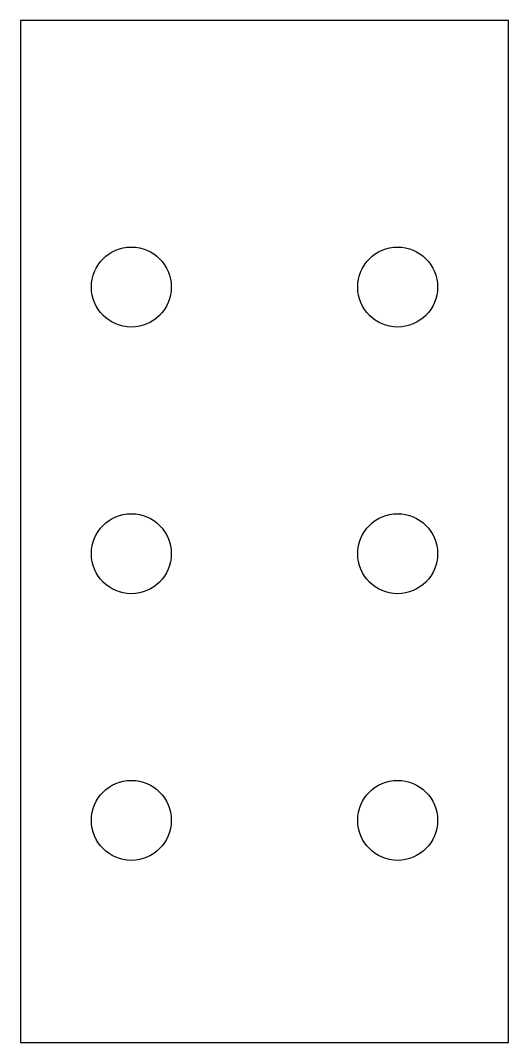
# Model space of a CAD drawing. Header units: inches. Extents: x 6 to 116, y 0 to 230.
import ezdxf

# ---------------------------------------------------------------- set-up
doc = ezdxf.new("R2010")
doc.units = ezdxf.units.IN
doc.header["$MEASUREMENT"] = 0
doc.layers.add('STORA', color=7, linetype='Continuous', lineweight=40)

msp = doc.modelspace()

# ---------------------------------------------------------------- linework, layer by layer
at = {"layer": 'STORA', "lineweight": 30}
msp.add_lwpolyline([(6.03, 0), (116.03, 0), (116.03, 230), (6.03, 230)], close=True, dxfattribs=at)
for centre in [(31.03, 170), (91.03, 170), (31.03, 110), (91.03, 110), (31.03, 50), (91.03, 50)]:
    msp.add_circle(centre, 9, dxfattribs=at)

doc.saveas('drawing.dxf')
